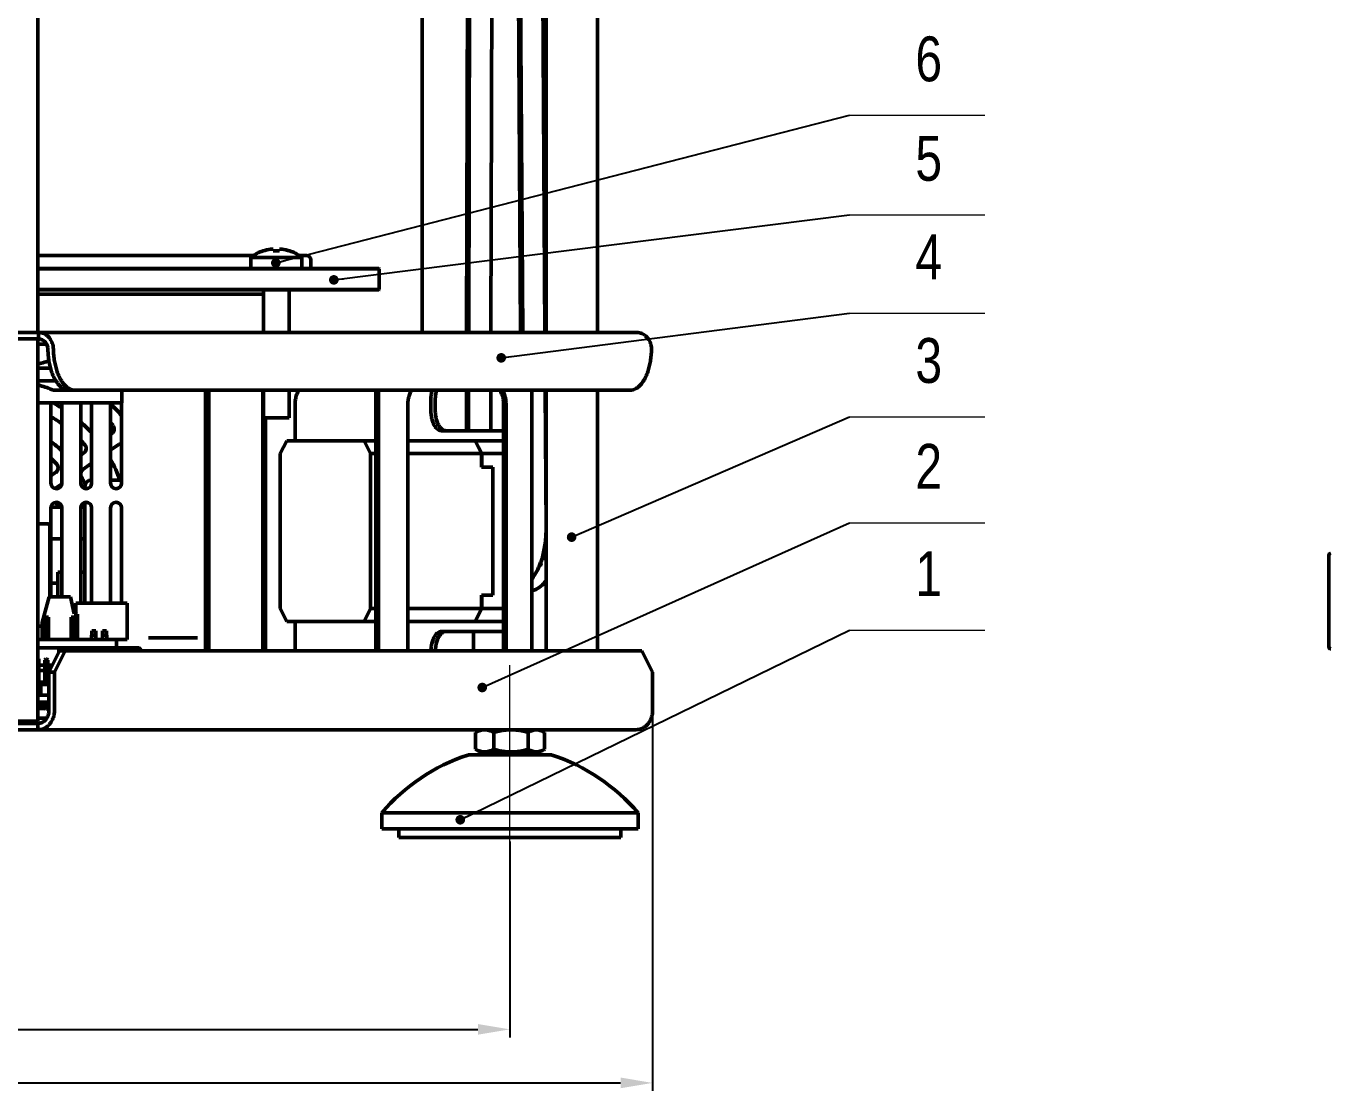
# Model space of a CAD drawing. Header units: inches. Extents: x -2049 to -860, y -317 to 524.
# Drawn here: x -1725.3 to -1521.7, y 12.8 to 179 of the extents above; entities that cross this region are included whole.
import ezdxf

# ---------------------------------------------------------------- set-up
doc = ezdxf.new("R2010")
doc.units = ezdxf.units.IN
doc.header["$LTSCALE"] = 2.574606
doc.header["$MEASUREMENT"] = 0
doc.header["$PDMODE"] = 3
doc.header["$PDSIZE"] = 0.3125
doc.linetypes.add('CENTERX2', pattern=[20.32, 12.7, -2.54, 2.54, -2.54])
doc.layers.get('0').update_dxf_attribs({"linetype": 'CONTINUOUS', "lineweight": 50})
doc.layers.get('Defpoints').update_dxf_attribs({"linetype": 'CONTINUOUS'})
for name, color, linetype, lineweight in [('dim', 7, 'CONTINUOUS', 9), ('from', 7, 'CONTINUOUS', 15), ('中心线', 7, 'CENTERX2', 15)]:
    doc.layers.add(name, color=color, linetype=linetype, lineweight=lineweight)
doc.styles.add('TEXTSTYLE_1', font='gdt', dxfattribs={"width": 0.8})
doc.dimstyles.new('ISO-25', dxfattribs={"dimtxt": 5, "dimasz": 5, "dimexe": 1.25, "dimexo": 0.625, "dimtad": 1, "dimdec": 0, "dimlfac": 1.5, "dimdsep": 46, "dimtxsty": 'TEXTSTYLE_1', "dimcen": 2.5, "dimclrd": 256, "dimclre": 256, "dimclrt": 256, "dimadec": 0, "dimazin": 0, "dimtfac": 1, "dimtdec": 0, "dimtmove": 0, "dimatfit": 3, "dimfxl": 1, "dimlwd": 25, "dimarcsym": 0})
doc.dimstyles.new('ISO-25$0', dxfattribs={"dimtxt": 5, "dimasz": 5, "dimexe": 1.25, "dimexo": 0.625, "dimtad": 1, "dimdec": 0, "dimlfac": 1.5, "dimdsep": 46, "dimtxsty": 'TEXTSTYLE_1', "dimcen": 2.5, "dimclrd": 256, "dimclre": 256, "dimclrt": 256, "dimadec": 0, "dimazin": 0, "dimtfac": 1, "dimtdec": 0, "dimtmove": 0, "dimatfit": 3, "dimfxl": 1, "dimlwd": 25, "dimarcsym": 0})

# ---------------------------------------------------------------- blocks, each defined once
blk = doc.blocks.new('*D16')
at = {"layer": 'Defpoints', "color": 0, "transparency": 16777216}
for p in [(-1843.81, 52.37), (-1649.82, 52.37), (-1649.82, 22.41)]:
    blk.add_point(p, dxfattribs=at)
at = {"layer": 'dim', "lineweight": -2, "transparency": 16777216}
for p, q in [((-1843.81, 51.74), (-1843.81, 21.16)), ((-1649.82, 51.74), (-1649.82, 21.16))]:
    blk.add_line(p, q, dxfattribs=at)
at = {"layer": 'dim', "lineweight": 25, "transparency": 16777216}
blk.add_line((-1838.81, 22.41), (-1654.82, 22.41), dxfattribs=at)
at = {"layer": 'dim', "transparency": 16777216}
for points in [[(-1838.81, 23.24), (-1838.81, 21.58), (-1843.81, 22.41)], [(-1654.82, 23.24), (-1654.82, 21.58), (-1649.82, 22.41)]]:
    blk.add_solid(points, dxfattribs=at)
at = {"layer": 'dim', "transparency": 16777216, "insert": (-1746.94, 25.54), "char_height": 5, "attachment_point": 5, "style": 'TEXTSTYLE_1'}
blk.add_mtext('291', dxfattribs=at)
blk = doc.blocks.new('*D19')
at = {"layer": 'Defpoints', "color": 0, "transparency": 16777216}
for p in [(-1870.71, 82.54), (-1627.56, 78.17), (-1627.56, 14.05)]:
    blk.add_point(p, dxfattribs=at)
at = {"layer": 'dim', "lineweight": -2, "transparency": 16777216}
for p, q in [((-1870.71, 81.91), (-1870.71, 12.8)), ((-1627.56, 77.54), (-1627.56, 12.8))]:
    blk.add_line(p, q, dxfattribs=at)
at = {"layer": 'dim', "lineweight": 25, "transparency": 16777216}
blk.add_line((-1865.71, 14.05), (-1632.56, 14.05), dxfattribs=at)
at = {"layer": 'dim', "transparency": 16777216}
for points in [[(-1865.71, 14.89), (-1865.71, 13.22), (-1870.71, 14.05)], [(-1632.56, 14.89), (-1632.56, 13.22), (-1627.56, 14.05)]]:
    blk.add_solid(points, dxfattribs=at)
at = {"layer": 'dim', "transparency": 16777216, "insert": (-1745.75, 17.18), "char_height": 5, "attachment_point": 5, "style": 'TEXTSTYLE_1'}
blk.add_mtext('365', dxfattribs=at)

msp = doc.modelspace()

# ---------------------------------------------------------------- linework, layer by layer
at = {"color": 7, "linetype": 'Continuous'}
for p, q in [((-1649.7, 388.85), (-1648.16, 131.17)), ((-1647.83, 131.17), (-1649.37, 388.85)), ((-1645.9, 388.85), (-1644.36, 131.17)), ((-1652.18, 386.29), (-1652.78, 131.17)), ((-1655.99, 380.78), (-1656.57, 131.17)), ((-1656.24, 131.17), (-1655.65, 381.4)), ((-1723.48, 378.37), (-1723.48, 131.17)), ((-1644.16, 376.85), (-1644.16, 131.17)), ((-1636.16, 376.85), (-1636.16, 131.17)), ((-1663.49, 370.31), (-1663.49, 131.17)), ((-1689.89, 143.17), (-1723.48, 143.17)), ((-1690.27, 141.17), (-1690.27, 142.72)), ((-1688.34, 143.89), (-1688.34, 143.9)), ((-1686.75, 144.16), (-1687.17, 144.16)), ((-1686.75, 144.16), (-1686.75, 143.89)), ((-1685.38, 144.16), (-1685.8, 144.16)), ((-1685.8, 143.89), (-1685.8, 144.16)), ((-1684.21, 143.89), (-1684.2, 143.9)), ((-1681.56, 143.17), (-1682.66, 143.17)), ((-1682.27, 141.17), (-1682.27, 142.72)), ((-1723.48, 141.17), (-1670.3, 141.17)), ((-1723.48, 141.1), (-1670.23, 141.1)), ((-1680.9, 142.5), (-1680.9, 141.17)), ((-1670.3, 141.17), (-1670.23, 141.1)), ((-1670.23, 141.1), (-1670.23, 137.9)), ((-1670.23, 137.9), (-1723.48, 137.9)), ((-1670.3, 137.83), (-1723.48, 137.83)), ((-1688.27, 137.17), (-1723.48, 137.17)), ((-1688.27, 131.17), (-1688.27, 137.83)), ((-1684.27, 131.17), (-1684.27, 137.83)), ((-1670.3, 137.83), (-1670.23, 137.9)), ((-1770.03, 131.17), (-1723.37, 131.17)), ((-1723.37, 130.17), (-1723.37, 131.17)), ((-1723.3, 131.17), (-1630.04, 131.17)), ((-1723.37, 130.17), (-1770.03, 130.17)), ((-1723.48, 130.17), (-1723.48, 70.5)), ((-1722.14, 129.37), (-1723.48, 129.37)), ((-1721.92, 128.5), (-1721.95, 128.83)), ((-1721.07, 128.83), (-1721.05, 128.5)), ((-1627.73, 128.5), (-1627.74, 128.83)), ((-1723.48, 125.59), (-1721.49, 125.59)), ((-1720.65, 123.61), (-1723.48, 123.61)), ((-1721.09, 122.17), (-1631.06, 122.17)), ((-1710.36, 120.17), (-1710.36, 122.17)), ((-1697.33, 81.5), (-1697.33, 122.17)), ((-1696.8, 81.5), (-1696.8, 122.17)), ((-1688.35, 122.17), (-1688.35, 81.5)), ((-1688.27, 117.83), (-1688.27, 122.17)), ((-1684.27, 117.83), (-1684.27, 122.17)), ((-1670.75, 81.5), (-1670.75, 122.17)), ((-1670.35, 122.17), (-1670.35, 81.5)), ((-1656.59, 122.17), (-1656.61, 115.83)), ((-1656.28, 115.83), (-1656.26, 122.17)), ((-1652.8, 122.17), (-1652.81, 115.83)), ((-1646.42, 81.5), (-1646.42, 122.17)), ((-1644.31, 122.17), (-1644.18, 100.61)), ((-1644.16, 122.17), (-1644.16, 81.5)), ((-1636.16, 122.17), (-1636.16, 81.5)), ((-1710.36, 120.17), (-1723.48, 120.17)), ((-1721.44, 120.17), (-1721.44, 107.63)), ((-1719.75, 107.63), (-1719.75, 120.17)), ((-1716.78, 120.17), (-1716.78, 107.63)), ((-1715.09, 107.63), (-1715.09, 120.17)), ((-1712.13, 120.17), (-1712.13, 107.63)), ((-1710.43, 107.63), (-1710.43, 120.17)), ((-1683.33, 120.17), (-1683.33, 114.27)), ((-1665.73, 120.17), (-1665.73, 81.5)), ((-1662.17, 120.5), (-1662.17, 119.17)), ((-1661.48, 119.17), (-1661.48, 120.5)), ((-1650.83, 120.17), (-1650.83, 81.5)), ((-1650.43, 81.5), (-1650.43, 120.17)), ((-1684.27, 117.83), (-1688.27, 117.83)), ((-1687.95, 81.5), (-1687.95, 117.83)), ((-1711.93, 115.4), (-1712.13, 115.26)), ((-1684.65, 114.27), (-1685.65, 112.27)), ((-1670.75, 114.27), (-1684.65, 114.27)), ((-1671.55, 112.27), (-1672.55, 114.27)), ((-1655.23, 114.27), (-1665.73, 114.27)), ((-1660.5, 115.83), (-1650.83, 115.83)), ((-1654.23, 112.27), (-1655.23, 114.27)), ((-1655.22, 114.27), (-1650.83, 114.27)), ((-1654.22, 112.27), (-1655.22, 114.27)), ((-1716.3, 112.38), (-1716.78, 112.04)), ((-1712.07, 112.83), (-1710.78, 113.73)), ((-1685.65, 112.27), (-1685.65, 88.07)), ((-1670.75, 112.27), (-1671.55, 112.27)), ((-1671.55, 112.27), (-1671.55, 88.07)), ((-1665.73, 112.27), (-1654.23, 112.27)), ((-1654.23, 110.17), (-1654.23, 112.27)), ((-1654.22, 112.27), (-1650.83, 112.27)), ((-1654.22, 110.17), (-1654.22, 112.27)), ((-1716.44, 109.81), (-1715.14, 110.71)), ((-1654.23, 110.17), (-1652.49, 110.17)), ((-1652.49, 110.17), (-1654.23, 110.17)), ((-1652.49, 110.17), (-1652.49, 90.17)), ((-1652.49, 90.16), (-1652.49, 110.17)), ((-1720.68, 109.35), (-1721.44, 108.82)), ((-1715.13, 108.14), (-1715.09, 108.14)), ((-1712.13, 108.14), (-1710.43, 108.14)), ((-1720.78, 106.81), (-1719.77, 107.51)), ((-1716.15, 107.12), (-1716.15, 106.82)), ((-1719.76, 103.91), (-1721.43, 103.91)), ((-1716.15, 103.91), (-1716.77, 103.91)), ((-1716.15, 104.63), (-1716.15, 88.94)), ((-1721.44, 103.82), (-1721.44, 89.93)), ((-1719.75, 89.93), (-1719.75, 103.82)), ((-1716.78, 103.82), (-1716.78, 88.94)), ((-1715.09, 88.94), (-1715.09, 103.82)), ((-1712.13, 103.82), (-1712.13, 88.94)), ((-1710.43, 88.94), (-1710.43, 103.82)), ((-1644.16, 102.23), (-1644.19, 102.23)), ((-1644.19, 102.19), (-1644.16, 102.19)), ((-1644.19, 101.89), (-1644.16, 101.89)), ((-1723.48, 101.32), (-1721.96, 101.32)), ((-1721.62, 100.99), (-1721.62, 89.93)), ((-1644.16, 100.91), (-1644.18, 100.91)), ((-1644.16, 100.6), (-1644.18, 100.6)), ((-1719.75, 98.99), (-1721.44, 98.99)), ((-1716.15, 98.99), (-1716.78, 98.99)), ((-1644.16, 97.99), (-1644.37, 97.99)), ((-1644.16, 98.02), (-1644.36, 98.02)), ((-1644.16, 98.33), (-1644.32, 98.33)), ((-1644.16, 99.3), (-1644.23, 99.3)), ((-1644.16, 99.61), (-1644.21, 99.61)), ((-1644.63, 95.7), (-1644.89, 95.7)), ((-1644.54, 95.96), (-1644.8, 95.96)), ((-1644.29, 96.81), (-1644.59, 96.81)), ((-1644.33, 96.79), (-1644.59, 96.79)), ((-1644.22, 97.1), (-1644.52, 97.1)), ((-1522.05, 82.13), (-1522.05, 96.37)), ((-1720.39, 93.75), (-1719.75, 93.75)), ((-1720.39, 89.93), (-1720.39, 93.75)), ((-1716.78, 93.75), (-1716.15, 93.75)), ((-1645.58, 93.92), (-1645.63, 93.92)), ((-1645.45, 94.1), (-1645.52, 94.1)), ((-1645.07, 94.73), (-1645.24, 94.73)), ((-1644.96, 94.95), (-1645.15, 94.95)), ((-1645.07, 94.73), (-1645.08, 94.73)), ((-1644.99, 95.13), (-1644.96, 95.04)), ((-1644.66, 95.69), (-1644.89, 95.69)), ((-1721.44, 92.05), (-1720.39, 92.05)), ((-1721.72, 89.93), (-1722.82, 85.93)), ((-1718.39, 89.93), (-1721.72, 89.93)), ((-1717.82, 87.27), (-1718.39, 89.93)), ((-1652.49, 90.17), (-1654.23, 90.17)), ((-1654.23, 88.07), (-1654.23, 90.17)), ((-1654.23, 90.16), (-1652.49, 90.16)), ((-1654.22, 90.16), (-1654.22, 88.07)), ((-1709.53, 88.94), (-1717.53, 88.94)), ((-1717.53, 87.27), (-1717.53, 88.94)), ((-1709.53, 83.27), (-1709.53, 88.94)), ((-1685.65, 88.07), (-1684.65, 86.07)), ((-1672.55, 86.07), (-1671.55, 88.07)), ((-1670.75, 88.07), (-1671.55, 88.07)), ((-1665.73, 88.07), (-1654.23, 88.07)), ((-1655.23, 86.07), (-1654.23, 88.07)), ((-1654.22, 88.07), (-1655.22, 86.07)), ((-1654.22, 88.07), (-1650.83, 88.07)), ((-1722.82, 83.27), (-1722.82, 85.93)), ((-1722.52, 86.74), (-1721.82, 86.74)), ((-1722.52, 86.74), (-1722.52, 83.27)), ((-1722.51, 86.74), (-1722.51, 83.27)), ((-1722.5, 86.74), (-1722.5, 83.27)), ((-1722.47, 86.74), (-1722.47, 83.27)), ((-1721.88, 83.27), (-1721.88, 86.74)), ((-1721.85, 83.27), (-1721.85, 86.74)), ((-1721.83, 83.27), (-1721.83, 86.74)), ((-1721.82, 83.27), (-1721.82, 86.74)), ((-1718.29, 86.74), (-1717.59, 86.74)), ((-1718.29, 86.74), (-1718.29, 83.27)), ((-1718.28, 86.74), (-1718.28, 83.27)), ((-1718.26, 86.74), (-1718.26, 83.27)), ((-1718.23, 86.74), (-1718.23, 83.27)), ((-1717.82, 87.27), (-1717.49, 87.27)), ((-1717.64, 83.27), (-1717.64, 86.74)), ((-1717.61, 83.27), (-1717.61, 86.74)), ((-1717.59, 83.27), (-1717.59, 86.74)), ((-1717.59, 83.27), (-1717.59, 86.74)), ((-1717.49, 87.27), (-1717.43, 87.26)), ((-1717.37, 87.23), (-1717.43, 87.26)), ((-1717.32, 87.19), (-1717.37, 87.23)), ((-1717.3, 87.13), (-1717.32, 87.19)), ((-1717.3, 87.13), (-1717.29, 87.07)), ((-1717.29, 87.07), (-1717.29, 83.27)), ((-1684.65, 86.07), (-1670.75, 86.07)), ((-1683.33, 86.07), (-1683.33, 81.5)), ((-1665.73, 86.07), (-1655.23, 86.07)), ((-1655.22, 86.07), (-1650.83, 86.07)), ((-1722.82, 85.32), (-1723.48, 85.32)), ((-1714.43, 83.94), (-1715.09, 83.94)), ((-1715.09, 83.94), (-1715.09, 83.27)), ((-1714.46, 84.6), (-1715.06, 84.6)), ((-1715.06, 83.94), (-1715.06, 84.6)), ((-1714.46, 84.6), (-1714.46, 83.94)), ((-1714.43, 83.27), (-1714.43, 83.94)), ((-1712.73, 83.94), (-1713.4, 83.94)), ((-1713.4, 83.94), (-1713.4, 83.27)), ((-1712.77, 84.6), (-1713.37, 84.6)), ((-1713.37, 83.94), (-1713.37, 84.6)), ((-1712.77, 84.6), (-1712.77, 83.94)), ((-1712.73, 83.27), (-1712.73, 83.94)), ((-1698.58, 83.5), (-1706.2, 83.5)), ((-1650.83, 84.5), (-1660.5, 84.5)), ((-1655.49, 84.5), (-1655.49, 81.5)), ((-1723.48, 83.27), (-1709.53, 83.27)), ((-1723.48, 81.94), (-1707.73, 81.94)), ((-1721.75, 78.17), (-1720.08, 81.5)), ((-1719.22, 81.5), (-1720.89, 78.17)), ((-1720.22, 81.23), (-1720.22, 81.94)), ((-1720.08, 81.5), (-1629.22, 81.5)), ((-1719.89, 81.94), (-1719.89, 81.5)), ((-1718.42, 81.57), (-1719.52, 81.57)), ((-1719.52, 81.5), (-1719.52, 81.57)), ((-1718.18, 81.63), (-1718.42, 81.63)), ((-1718.42, 81.63), (-1718.42, 81.5)), ((-1718.17, 81.61), (-1718.15, 81.58)), ((-1718.15, 81.58), (-1718.12, 81.56)), ((-1718.14, 81.56), (-1718.12, 81.56)), ((-1718.12, 81.94), (-1718.12, 81.7)), ((-1718.06, 81.5), (-1718.12, 81.56)), ((-1718.05, 81.63), (-1718.05, 81.65)), ((-1718.05, 81.63), (-1717.92, 81.5)), ((-1711.21, 81.94), (-1711.21, 83.27)), ((-1707.92, 81.5), (-1707.8, 81.63)), ((-1707.8, 81.69), (-1707.68, 81.69)), ((-1707.78, 81.66), (-1707.8, 81.63)), ((-1707.79, 81.65), (-1707.8, 81.63)), ((-1707.79, 81.7), (-1707.79, 81.69)), ((-1707.68, 81.62), (-1707.79, 81.5)), ((-1707.75, 81.69), (-1707.78, 81.66)), ((-1707.73, 81.7), (-1707.73, 81.94)), ((-1707.73, 81.56), (-1707.42, 81.63)), ((-1707.68, 81.62), (-1707.68, 81.69)), ((-1707.67, 81.62), (-1707.66, 81.63)), ((-1707.42, 81.63), (-1707.66, 81.63)), ((-1707.42, 81.5), (-1707.42, 81.63)), ((-1627.56, 78.17), (-1629.22, 81.5)), ((-1723.48, 80.24), (-1723.34, 80.24)), ((-1723.34, 80.24), (-1723.34, 74.57)), ((-1722.41, 80.04), (-1722.21, 80.24)), ((-1722.41, 80.04), (-1721.91, 80.04)), ((-1722.41, 76.24), (-1722.41, 80.04)), ((-1722.11, 80.24), (-1722.21, 80.24)), ((-1721.91, 80.04), (-1722.11, 80.24)), ((-1721.91, 76.24), (-1721.91, 80.04)), ((-1720.21, 81.26), (-1720.22, 81.26)), ((-1722.41, 79.27), (-1723.34, 79.27)), ((-1722.41, 78.44), (-1723.34, 78.44)), ((-1723.34, 78.44), (-1722.41, 78.44)), ((-1723.21, 78.44), (-1723.21, 78.44)), ((-1723.2, 78.44), (-1723.2, 78.44)), ((-1723.09, 78.44), (-1723.09, 78.44)), ((-1722.52, 78.44), (-1722.52, 78.44)), ((-1721.2, 79.27), (-1721.91, 79.27)), ((-1721.83, 78.27), (-1721.83, 76.57)), ((-1721.75, 78.17), (-1720.89, 78.17)), ((-1721.75, 78.17), (-1721.75, 72.17)), ((-1720.89, 72.17), (-1720.89, 78.17)), ((-1627.56, 78.17), (-1627.56, 72.17)), ((-1722.41, 76.57), (-1723.34, 76.57)), ((-1723.34, 76.24), (-1721.75, 76.24)), ((-1723, 74.57), (-1723, 76.24)), ((-1721.75, 76.57), (-1721.91, 76.57)), ((-1721.75, 74.57), (-1723.48, 74.57)), ((-1723.48, 73.5), (-1721.75, 73.5)), ((-1722.51, 73.24), (-1722.51, 73.5)), ((-1722.41, 73.5), (-1722.41, 72.6)), ((-1721.91, 72.6), (-1721.91, 73.5)), ((-1722.41, 73), (-1723.48, 73)), ((-1723.48, 72.5), (-1722.3, 72.5)), ((-1722.41, 73.24), (-1722.51, 73.24)), ((-1721.91, 72.6), (-1722.41, 72.6)), ((-1722.41, 72.6), (-1722.21, 72.4)), ((-1722.21, 72.4), (-1722.11, 72.4)), ((-1722.11, 72.4), (-1721.91, 72.6)), ((-1722.01, 72.5), (-1721.75, 72.5)), ((-1721.75, 73), (-1721.91, 73)), ((-1723.48, 70.17), (-1770.15, 70.17)), ((-1723.48, 70.5), (-1731.48, 70.5)), ((-1723.82, 70.17), (-1723.48, 70.5)), ((-1723.48, 70.97), (-1722.11, 70.97)), ((-1723.48, 69.17), (-1723.48, 70.17)), ((-1863.48, 69.17), (-1630.15, 69.17)), ((-1655.21, 68.75), (-1655.21, 66.12)), ((-1654.49, 69.17), (-1655.11, 68.81)), ((-1652.34, 68.75), (-1652.34, 66.12)), ((-1646.95, 68.75), (-1646.95, 66.12)), ((-1645.16, 69.17), (-1644.54, 68.81)), ((-1644.44, 68.75), (-1644.55, 68.82)), ((-1644.44, 68.75), (-1644.44, 66.12)), ((-1656.4, 65.23), (-1643.24, 65.23)), ((-1654.49, 65.7), (-1655.11, 66.06)), ((-1645.16, 65.7), (-1654.49, 65.7)), ((-1653.82, 65.7), (-1653.82, 65.23)), ((-1645.82, 65.7), (-1645.82, 65.23)), ((-1645.16, 65.7), (-1644.54, 66.06)), ((-1644.44, 66.12), (-1644.55, 66.06)), ((-1669.82, 56.2), (-1629.82, 56.2)), ((-1669.82, 56.2), (-1669.82, 53.7)), ((-1629.82, 56.2), (-1629.82, 53.7)), ((-1629.83, 53.7), (-1669.82, 53.7)), ((-1667.16, 52.37), (-1667.16, 53.7)), ((-1632.49, 52.37), (-1632.49, 53.7)), ((-1632.49, 52.37), (-1667.16, 52.37))]:
    msp.add_line(p, q, dxfattribs=at)
msp.add_line((-1690.23, 142.88), (-1682.31, 142.88))
for centre, radius, start, end in [((-1689.91, 142.72), 0.36, 125.2515, 180), ((-1686.27, 137.57), 6.67, 108.1287, 125.2515), ((-1686.27, 137.57), 6.65, 97.7067, 108.0605), ((-1686.27, 136.54), 7.37, 89.9998, 93.6839), ((-1686.27, 136.54), 7.36, 86.3158, 90.0005), ((-1686.27, 137.57), 6.65, 71.9395, 82.2933), ((-1686.27, 137.57), 6.67, 54.7485, 71.8713), ((-1682.63, 142.72), 0.36, 0, 54.7485), ((-1681.56, 142.5), 0.667, 0, 90), ((-1731.18, 100.86), 21.76, 58.2353, 62.6057), ((-1731.18, 100.86), 25.02, 49.8984, 50.5531), ((-1731.18, 100.86), 27.05, 39.8437, 45.1546), ((-1731.18, 100.86), 19.73, 54.5677, 60.3693), ((-1731.18, 100.86), 21.76, 42.2096, 48.5165), ((-1731.18, 100.86), 25.02, 39.0729, 40.3429), ((-1712.41, 116.09), 0.847, 304.6535, 39.0729), ((-1731.18, 100.86), 16.47, 45.9231, 53.6513), ((-1731.18, 100.86), 19.73, 40.3152, 43.0371), ((-1716.78, 113.07), 0.847, 304.6535, 40.3152), ((-1711.59, 112.14), 0.847, 124.6535, 130.373), ((-1710.29, 113.03), 0.847, 99.6703, 124.6535), ((-1731.18, 100.86), 14.44, 42.5319, 47.4817), ((-1721.16, 110.04), 0.847, 304.6535, 42.5319), ((-1714.66, 110.01), 0.847, 120.5267, 124.6535), ((-1731.18, 100.86), 21.76, 19.5911, 28.7754), ((-1715.96, 109.11), 0.847, 124.6535, 169.8799), ((-1715.96, 109.11), 0.847, 192.2798, 208.4777), ((-1731.18, 100.86), 16.47, 23.5139, 28.4777), ((-1715.13, 107.12), 1.02, 90, 180), ((-1649.23, 104.12), 6.31, 36.1821, 37.108), ((-1720.59, 107.63), 0.847, 180, 0), ((-1715.94, 107.63), 0.847, 180, 0), ((-1711.28, 107.63), 0.847, 180, 0), ((-1720.59, 103.82), 0.847, 0, 180), ((-1731.18, 100.86), 11.18, 15.8503, 19.9275), ((-1715.94, 103.82), 0.847, 0, 180), ((-1711.28, 103.82), 0.847, 0, 180), ((-1721.96, 100.99), 0.333, 0, 90), ((-1653.65, 99.06), 9.62, 339.5669, 341.1936), ((-1655.84, 99.71), 11.91, 345.889, 347.2992), ((-1521.71, 96.37), 0.339, 90, 180), ((-1649.65, 97.02), 5.11, 322.7371, 325.2172), ((-1651.47, 98.12), 7.24, 332.0603, 334.027), ((-1723.23, 84.99), 0.333, 90, 142.2199), ((-1718.12, 81.63), 0.307, 90, 180), ((-1715.93, 97.48), 16.07, 261.9052, 262.1075), ((-1718.12, 81.63), 0.0667, 90, 180), ((-1731.77, 79.75), 13.85, 7.8798, 8.1988), ((-1689.82, 79.15), 18.15, 171.9681, 172.1007), ((-1707.73, 81.63), 0.307, 0, 90), ((-1707.73, 81.63), 0.0667, 0, 31.4706), ((-1521.71, 82.13), 0.339, 180, 270), ((-1649.65, 61.07), 8.1, 87.601, 89.9955), ((-1646.99, 36.74), 30, 108.2847, 139.5602), ((-1652.66, 36.74), 30, 40.4398, 71.7153)]:
    msp.add_arc(centre, radius, start, end, dxfattribs=at)
for points, start_tangent, end_tangent in [([(-1721.07, 128.83), (-1721.16, 129.3), (-1721.33, 129.75), (-1721.55, 130.15), (-1721.84, 130.5), (-1722.17, 130.78), (-1722.55, 130.99), (-1722.95, 131.12), (-1723.37, 131.17)], (-0.108465, 0.9941), (-1, 0)), ([(-1630.04, 131.17), (-1629.62, 131.12), (-1629.22, 130.99), (-1628.84, 130.78), (-1628.51, 130.5), (-1628.22, 130.15), (-1628, 129.75), (-1627.83, 129.3), (-1627.74, 128.83)], (1, 0), (0.108465, -0.9941)), ([(-1723.37, 130.17), (-1723.08, 130.14), (-1722.81, 130.04), (-1722.57, 129.89), (-1722.35, 129.68), (-1722.17, 129.43), (-1722.04, 129.15), (-1721.95, 128.83)], (1, 0), (0.174078, -0.984732)), ([(-1718.59, 122.17), (-1719.05, 122.23), (-1719.5, 122.42), (-1719.93, 122.73), (-1720.34, 123.16), (-1720.71, 123.7), (-1721.05, 124.33), (-1721.33, 125.05), (-1721.57, 125.84), (-1721.75, 126.69), (-1721.86, 127.59), (-1721.92, 128.5)], (-1, 0), (-0.025023, 0.999687)), ([(-1721.05, 128.5), (-1721, 127.59), (-1720.88, 126.69), (-1720.7, 125.84), (-1720.47, 125.05), (-1720.18, 124.33), (-1719.85, 123.7), (-1719.47, 123.16), (-1719.07, 122.73), (-1718.63, 122.42), (-1718.51, 122.36)], (0.025023, -0.999687), (0.899359, -0.437212)), ([(-1631.06, 122.17), (-1630.6, 122.23), (-1630.15, 122.42), (-1629.72, 122.73), (-1629.31, 123.16), (-1628.93, 123.7), (-1628.6, 124.33), (-1628.31, 125.05), (-1628.08, 125.84), (-1627.9, 126.69), (-1627.79, 127.59), (-1627.73, 128.5)], (1, 0), (0.025023, 0.999687)), ([(-1721.76, 126.77), (-1721.91, 126.71), (-1722.97, 126.36), (-1723.48, 126.21)], (-0.936297, -0.351209), (-0.963274, -0.26852)), ([(-1723.48, 123), (-1723.11, 122.89), (-1722.1, 122.56), (-1721.09, 122.17)], (0.963279, -0.268502), (0.925071, -0.379795)), ([(-1718.51, 122.36), (-1718.18, 122.23), (-1717.72, 122.17)], (0.899359, -0.437212), (1, 0)), ([(-1683.33, 120.17), (-1683.25, 120.91), (-1683.04, 121.62), (-1682.75, 122.17)], (0, 1), (0.546048, 0.837754)), ([(-1665.73, 120.17), (-1665.65, 120.91), (-1665.44, 121.62), (-1665.15, 122.17)], (0, 1), (0.546048, 0.837754)), ([(-1662.17, 120.5), (-1662.13, 121.25), (-1662, 121.95), (-1661.94, 122.17)], (0, 1), (0.277822, 0.960633)), ([(-1661.25, 122.17), (-1661.31, 121.95), (-1661.43, 121.25), (-1661.48, 120.5)], (-0.277822, -0.960633), (0, -1)), ([(-1650.83, 120.17), (-1650.9, 120.91), (-1651.12, 121.62), (-1651.41, 122.17)], (0, 1), (-0.546048, 0.837754)), ([(-1651.01, 122.17), (-1650.72, 121.62), (-1650.5, 120.91), (-1650.43, 120.17)], (0.546048, -0.837754), (0, -1)), ([(-1660.5, 115.83), (-1660.87, 115.92), (-1661.23, 116.17), (-1661.54, 116.56), (-1661.8, 117.09), (-1662, 117.72), (-1662.13, 118.42), (-1662.17, 119.17)], (-1, 0), (0, 1)), ([(-1661.48, 119.17), (-1661.43, 118.42), (-1661.31, 117.72), (-1661.11, 117.09), (-1660.85, 116.56), (-1660.53, 116.17), (-1660.37, 116.03)], (0, -1), (0.814679, -0.579913)), ([(-1660.37, 116.03), (-1660.18, 115.92), (-1659.81, 115.83)], (0.814679, -0.579913), (1, 0)), ([(-1644.18, 100.61), (-1644.21, 99.43), (-1644.32, 98.27), (-1644.51, 97.14), (-1644.76, 96.08), (-1644.86, 95.76)], (0.005977, -0.999982), (-0.296376, -0.955071)), ([(-1644.16, 101.61), (-1644.19, 101.48)], (-0.310776, -0.950483), (-0.110303, -0.993898)), ([(-1644.19, 101.31), (-1644.18, 101.25), (-1644.17, 101.18)], (0.096658, -0.995318), (0.28765, -0.957736)), ([(-1644.25, 97.96), (-1644.34, 97.82), (-1644.38, 97.62), (-1644.36, 97.41), (-1644.28, 97.24)], (-0.794723, -0.606972), (0.61159, -0.791175)), ([(-1644.19, 97.99), (-1644.25, 97.96)], (-0.974275, -0.225361), (-0.794723, -0.606972)), ([(-1644.17, 99.07), (-1644.19, 99), (-1644.2, 98.79), (-1644.17, 98.58), (-1644.16, 98.57)], (-0.334677, -0.942333), (0.366118, -0.930568)), ([(-1644.86, 95.76), (-1645.09, 95.09), (-1645.21, 94.78)], (-0.296376, -0.955071), (-0.380823, -0.924648)), ([(-1644.59, 96.12), (-1644.58, 96.1), (-1644.57, 96.07), (-1644.56, 96.04)], (0.473886, -0.880586), (0.31584, -0.948812)), ([(-1644.56, 96.04), (-1644.55, 96.02), (-1644.54, 95.99), (-1644.54, 95.96)], (0.31584, -0.948812), (0.000244, -1)), ([(-1644.29, 96.81), (-1644.31, 96.8), (-1644.32, 96.79), (-1644.33, 96.79)], (-0.669832, -0.742512), (-0.999996, -0.002861)), ([(-1644.28, 97.24), (-1644.27, 97.22), (-1644.26, 97.2), (-1644.24, 97.17)], (0.61159, -0.791175), (0.430561, -0.902561)), ([(-1644.24, 97.17), (-1644.24, 97.15), (-1644.23, 97.12), (-1644.22, 97.1)], (0.430561, -0.902561), (0.088071, -0.996114)), ([(-1645.6, 93.94), (-1645.92, 93.4), (-1646.4, 92.74), (-1646.42, 92.72)], (-0.470898, -0.882188), (-0.651932, -0.758278)), ([(-1645.21, 94.78), (-1645.47, 94.19), (-1645.6, 93.94)], (-0.380823, -0.924648), (-0.470898, -0.882188)), ([(-1645.45, 94.19), (-1645.44, 94.16), (-1645.45, 94.13), (-1645.45, 94.1)], (0.120576, -0.992704), (-0.178782, -0.983889)), ([(-1645.02, 95.29), (-1644.99, 95.13)], (0.105369, -0.994433), (0.353753, -0.935339)), ([(-1644.96, 95.04), (-1644.96, 95.01), (-1644.95, 94.98), (-1644.96, 94.95)], (0.213936, -0.976848), (-0.087575, -0.996158)), ([(-1644.13, 92.51), (-1644.76, 91.78), (-1645.78, 91.07), (-1646.41, 90.88)], (-0.588856, -0.808238), (-0.983643, -0.180127)), ([(-1662.16, 81.5), (-1662.13, 81.91), (-1662, 82.62), (-1661.8, 83.25), (-1661.54, 83.77), (-1661.23, 84.17), (-1660.87, 84.42), (-1660.5, 84.5)], (0.050257, 0.998736), (1, 0)), ([(-1660.37, 84.31), (-1660.53, 84.17), (-1660.85, 83.77), (-1661.11, 83.25), (-1661.31, 82.62), (-1661.43, 81.91), (-1661.47, 81.5)], (-0.814679, -0.579913), (-0.050257, -0.998736)), ([(-1659.81, 84.5), (-1660.18, 84.42), (-1660.37, 84.31)], (-1, 0), (-0.814679, -0.579913)), ([(-1718.42, 81.63), (-1718.41, 81.62), (-1718.37, 81.6), (-1718.3, 81.59), (-1718.21, 81.58), (-1718.19, 81.57)], (0, -1), (0.99, -0.141069)), ([(-1718.18, 81.63), (-1718.17, 81.61)], (0, -1), (0.603769, -0.79716)), ([(-1718.06, 81.72), (-1718.08, 81.81), (-1718.09, 81.88), (-1718.1, 81.92), (-1718.12, 81.94)], (-0.143094, 0.989709), (-1, 0)), ([(-1718.09, 81.69), (-1718.12, 81.7)], (-0.797476, 0.60335), (-1, 0)), ([(-1718.05, 81.63), (-1718.07, 81.66), (-1718.09, 81.69)], (-0.537029, 0.843564), (-0.797476, 0.60335)), ([(-1707.73, 81.94), (-1707.74, 81.92), (-1707.76, 81.88), (-1707.77, 81.81), (-1707.78, 81.72), (-1707.79, 81.7)], (-1, 0), (-0.141069, -0.99)), ([(-1721.83, 78.27), (-1721.84, 78.33), (-1721.88, 78.39), (-1721.91, 78.41)], (-0.012412, 0.999923), (-0.827052, 0.562126)), ([(-1721.75, 72.17), (-1721.78, 71.78), (-1721.88, 71.4), (-1722.04, 71.06), (-1722.26, 70.76), (-1722.52, 70.51), (-1722.82, 70.32), (-1723.14, 70.21), (-1723.48, 70.17)], (0, -1), (-1, 0)), ([(-1723.48, 69.17), (-1723.03, 69.22), (-1722.59, 69.35), (-1722.18, 69.57), (-1721.81, 69.87), (-1721.49, 70.24), (-1721.23, 70.67), (-1721.04, 71.14), (-1720.93, 71.65), (-1720.89, 72.17)], (1, 0), (0, 1)), ([(-1627.56, 72.17), (-1627.59, 71.65), (-1627.71, 71.14), (-1627.9, 70.67), (-1628.16, 70.24), (-1628.48, 69.87), (-1628.85, 69.57), (-1629.26, 69.35), (-1629.7, 69.22), (-1630.15, 69.17)], (0, -1), (-1, 0)), ([(-1653.77, 69.17), (-1654.12, 69.14), (-1654.48, 69.06), (-1654.84, 68.93), (-1655.21, 68.75)], (-1, 0), (-0.879278, -0.476309)), ([(-1652.34, 68.75), (-1652.7, 68.93), (-1653.07, 69.06), (-1653.42, 69.14), (-1653.77, 69.17)], (-0.879278, 0.476309), (-1, 0)), ([(-1649.64, 69.17), (-1650.3, 69.14), (-1650.97, 69.06), (-1651.65, 68.93), (-1652.34, 68.75)], (-1, 0), (-0.960714, -0.277539)), ([(-1646.95, 68.75), (-1647.64, 68.93), (-1648.32, 69.06), (-1648.99, 69.14), (-1649.31, 69.16)], (-0.960714, 0.277539), (-0.999127, 0.041783)), ([(-1645.7, 69.17), (-1646, 69.14), (-1646.31, 69.06), (-1646.63, 68.93), (-1646.95, 68.75)], (-1, 0), (-0.850285, -0.526323)), ([(-1644.55, 68.82), (-1644.76, 68.93), (-1645.08, 69.06), (-1645.39, 69.14), (-1645.64, 69.17)], (-0.865445, 0.501004), (-0.999479, 0.032275)), ([(-1653.77, 65.7), (-1654.12, 65.73), (-1654.48, 65.81), (-1654.84, 65.94), (-1655.21, 66.12)], (-1, 0), (-0.879278, 0.476309)), ([(-1652.34, 66.12), (-1652.7, 65.94), (-1653.07, 65.81), (-1653.42, 65.73), (-1653.77, 65.7)], (-0.879278, -0.476309), (-1, 0)), ([(-1649.64, 65.7), (-1650.3, 65.73), (-1650.97, 65.81), (-1651.65, 65.94), (-1652.34, 66.12)], (-1, 0), (-0.960714, 0.277539)), ([(-1646.95, 66.12), (-1647.64, 65.94), (-1648.32, 65.81), (-1648.99, 65.73), (-1649.64, 65.7)], (-0.960714, -0.277539), (-1, 0)), ([(-1645.7, 65.7), (-1646, 65.73), (-1646.31, 65.81), (-1646.63, 65.94), (-1646.95, 66.12)], (-1, 0), (-0.850285, 0.526323)), ([(-1644.55, 66.06), (-1644.76, 65.94), (-1645.08, 65.81), (-1645.39, 65.73), (-1645.7, 65.7)], (-0.865445, -0.501004), (-1, 0))]:
    msp.add_spline(points, degree=3, dxfattribs=dict(at, start_tangent=start_tangent, end_tangent=end_tangent))
at = {"layer": 'from'}
for p, q in [((-1596.82, 165.08), (-1575.73, 165.08)), ((-1596.82, 149.55), (-1575.73, 149.55)), ((-1596.82, 134.19), (-1575.73, 134.19)), ((-1596.82, 118.01), (-1575.73, 118.01)), ((-1596.82, 101.48), (-1575.73, 101.48)), ((-1596.82, 84.73), (-1575.73, 84.73))]:
    msp.add_line(p, q, dxfattribs=at)
at = {"layer": '中心线'}
msp.add_line((-1649.82, 46.57), (-1649.82, 84.69), dxfattribs=at)

# ---------------------------------------------------------------- texts
at = {"layer": 'from', "char_height": 7, "width": 41.2321, "attachment_point": 1, "style": 'TEXTSTYLE_1'}
for s, insert in [('6', (-1586.55, 177.37)), ('5', (-1586.55, 161.85)), ('4', (-1586.55, 146.49)), ('3', (-1586.55, 130.3)), ('2', (-1586.55, 113.78)), ('1', (-1586.55, 97.03))]:
    msp.add_mtext(s, dxfattribs=dict(at, insert=insert))

# ---------------------------------------------------------------- dimensions: what is measured, and where the dimension line sits
at = {"layer": 'dim'}
for base, p1, p2, text, picture, middle in [((-1627.56, 14.05), (-1870.71, 82.54), (-1627.56, 78.17), '365', '*D19', (-1745.75, 14.05)), ((-1649.82, 22.41), (-1843.81, 52.37), (-1649.82, 52.37), '291', '*D16', (-1746.94, 22.41))]:
    dim = msp.add_linear_dim(base=base, p1=p1, p2=p2, text=text, dimstyle='ISO-25$0', dxfattribs=at)
    dim.commit()
    dim.dimension.update_dxf_attribs({"geometry": picture, "text_midpoint": middle, "dimtype": 160})

# ---------------------------------------------------------------- leaders
at = {"layer": 'from', "color": 4}
for points in [[(-1686.35, 142.02), (-1596.82, 165.08)], [(-1677.3, 139.38), (-1596.82, 149.55)], [(-1651.18, 127.21), (-1596.82, 134.19)], [(-1640.19, 99.23), (-1596.82, 118.01)], [(-1654.14, 75.76), (-1596.82, 101.48)], [(-1657.57, 55.12), (-1596.82, 84.73)]]:
    msp.add_leader(points, dimstyle='ISO-25', override={"dimasz": 1.5, "dimldrblk": 'Dot'}, dxfattribs=at)

doc.saveas('drawing.dxf')
